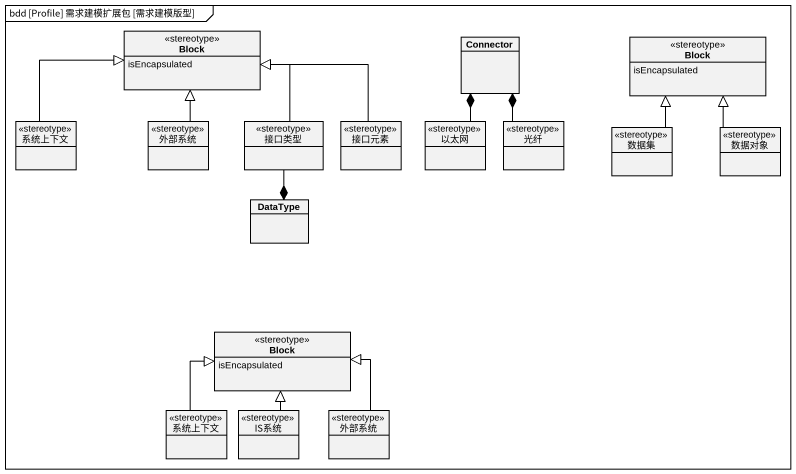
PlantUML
@startuml
mainframe bdd [Profile] 需求建模扩展包 [需求建模版型]
hide circle
hide empty members
class Block <<stereotype>> {
  isEncapsulated
}
class Connector
class "Block" as Block_2 <<stereotype>> {
  isEncapsulated
}
class 系统上下文 <<stereotype>>
class 外部系统 <<stereotype>>
class 接口类型 <<stereotype>>
class 接口元素 <<stereotype>>
class 以太网 <<stereotype>>
class 光纤 <<stereotype>>
class 数据集 <<stereotype>>
class 数据对象 <<stereotype>>
class DataType
class "Block" as Block_3 <<stereotype>> {
  isEncapsulated
}
class "系统上下文" as 系统上下文_2 <<stereotype>>
class IS系统 <<stereotype>>
class "外部系统" as 外部系统_2 <<stereotype>>
系统上下文 -right-|> Block
外部系统 -up-|> Block
接口类型 -up-|> Block
接口类型 --* DataType
接口元素 -left-|> Block
以太网 -up-* Connector
光纤 -up-* Connector
数据集 -up-|> Block_2
数据对象 -up-|> Block_2
系统上下文_2 -up-|> Block_3
IS系统 -up-|> Block_3
外部系统_2 -up-|> Block_3
@enduml
